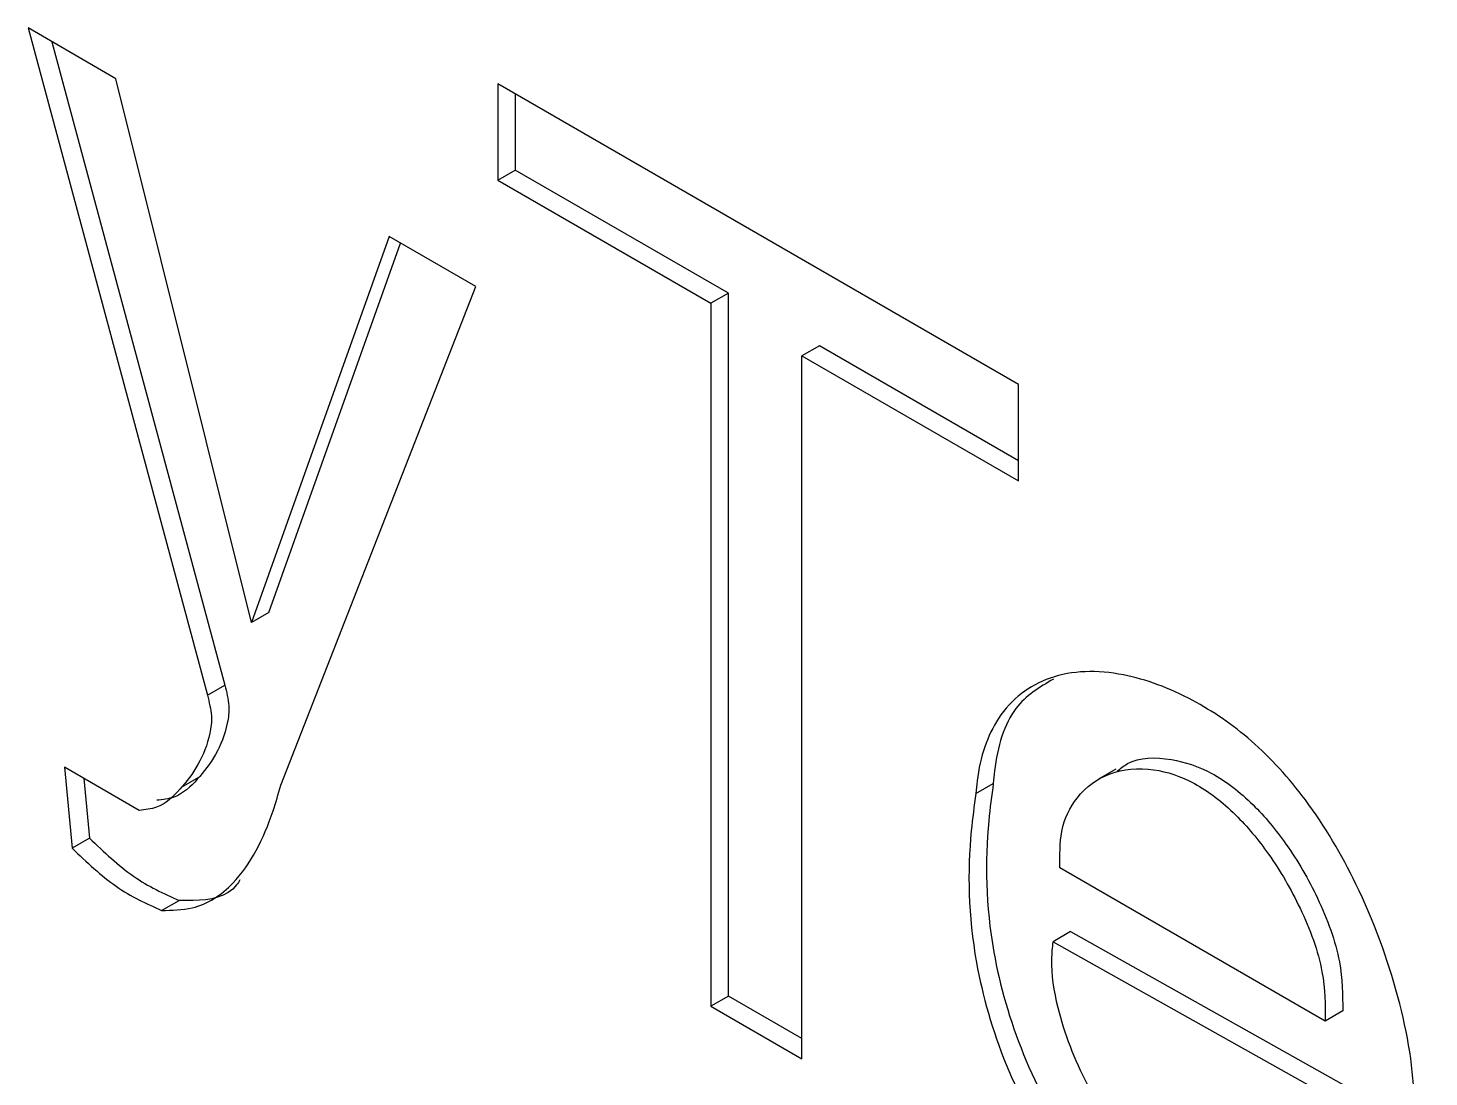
# Model space of a CAD drawing. Extents: x 75 to 2075, y 25 to 1460.
# Drawn here: x 1903.53 to 1914.88, y 1045.03 to 1053.52 of the extents above; entities that cross this region are included whole.
import ezdxf

# ---------------------------------------------------------------- set-up
doc = ezdxf.new("R2010")
doc.units = 0
doc.header["$LTSCALE"] = 5
doc.linetypes.add('SLD-KATı', pattern=[0])
doc.layers.get('0').update_dxf_attribs({"linetype": 'CONTINUOUS'})

msp = doc.modelspace()

# ---------------------------------------------------------------- linework, layer by layer
at = {"color": 7, "linetype": 'SLD-KATı'}
for p, q in [((1904.239, 1053.114), (1903.527, 1053.525)), ((1903.527, 1053.525), (1904.98, 1048.121)), ((1903.72, 1053.413), (1905.121, 1048.203)), ((1905.337, 1048.71), (1904.239, 1053.114)), ((1907.333, 1053.073), (1907.333, 1052.292)), ((1911.55, 1050.638), (1907.333, 1053.073)), ((1907.474, 1052.992), (1907.474, 1052.373)), ((1907.333, 1052.292), (1907.474, 1052.373)), ((1907.333, 1052.292), (1909.059, 1051.295)), ((1909.2, 1051.377), (1907.474, 1052.373)), ((1906.452, 1051.836), (1905.337, 1048.71)), ((1907.154, 1051.431), (1906.452, 1051.836)), ((1905.478, 1048.792), (1906.545, 1051.782)), ((1905.574, 1047.391), (1907.154, 1051.431)), ((1909.2, 1051.377), (1909.059, 1051.295)), ((1909.2, 1045.683), (1909.2, 1051.377)), ((1909.059, 1051.295), (1909.059, 1045.601)), ((1909.937, 1050.951), (1909.796, 1050.87)), ((1911.55, 1050.02), (1909.937, 1050.951)), ((1909.796, 1045.175), (1909.796, 1050.87)), ((1909.796, 1050.87), (1911.55, 1049.857)), ((1911.55, 1049.857), (1911.55, 1050.638)), ((1905.478, 1048.792), (1905.337, 1048.71)), ((1904.98, 1048.121), (1905.121, 1048.203)), ((1904.427, 1047.188), (1903.823, 1047.537)), ((1903.823, 1047.537), (1903.883, 1046.882)), ((1912.339, 1047.522), (1912.198, 1047.44)), ((1903.98, 1047.446), (1904.024, 1046.963)), ((1904.77, 1047.376), (1904.911, 1047.458)), ((1911.205, 1047.325), (1911.346, 1047.406)), ((1904.024, 1046.963), (1903.883, 1046.882)), ((1914.035, 1045.481), (1911.885, 1046.722)), ((1904.609, 1046.377), (1904.75, 1046.459)), ((1911.972, 1046.206), (1911.831, 1046.124)), ((1911.972, 1046.206), (1914.876, 1044.578)), ((1911.831, 1046.124), (1914.734, 1044.496)), ((1909.2, 1045.683), (1909.059, 1045.601)), ((1909.796, 1045.339), (1909.2, 1045.683)), ((1909.059, 1045.601), (1909.796, 1045.175)), ((1914.177, 1045.563), (1914.035, 1045.481))]:
    msp.add_line(p, q, dxfattribs=at)
for points, knots in [([(1914.734, 1044.496), (1914.743, 1044.6), (1914.776, 1044.958), (1914.653, 1045.68), (1914.34, 1046.536), (1913.915, 1047.26), (1913.444, 1047.776), (1912.93, 1048.121), (1912.359, 1048.332), (1911.789, 1048.315), (1911.369, 1047.998), (1911.229, 1047.594), (1911.208, 1047.359), (1911.205, 1047.325)], [0, 0, 0, 0, 0.04943, 0.170898, 0.294157, 0.391934, 0.475224, 0.55822, 0.65753, 0.774977, 0.88758, 0.98383, 1, 1, 1, 1]), ([(1905.121, 1048.203), (1905.135, 1048.146), (1905.163, 1048.033), (1905.122, 1047.733), (1904.958, 1047.491), (1904.75, 1047.289), (1904.617, 1047.275), (1904.569, 1047.27)], [0, 0, 0, 0, 0.102771, 0.202094, 0.644673, 0.869547, 1, 1, 1, 1]), ([(1911.833, 1048.251), (1911.722, 1048.185), (1911.48, 1048.043), (1911.371, 1047.675), (1911.349, 1047.44), (1911.346, 1047.406)], [0, 0, 0, 0, 0.420508, 0.916646, 1, 1, 1, 1]), ([(1904.98, 1048.121), (1904.994, 1048.064), (1905.022, 1047.951), (1904.98, 1047.652), (1904.817, 1047.41), (1904.608, 1047.207), (1904.476, 1047.193), (1904.427, 1047.188)], [0, 0, 0, 0, 0.102771, 0.202094, 0.644673, 0.869547, 1, 1, 1, 1]), ([(1912.35, 1047.505), (1912.377, 1047.527), (1912.491, 1047.621), (1912.762, 1047.621), (1913.116, 1047.514), (1913.446, 1047.259), (1913.742, 1046.902), (1913.994, 1046.466), (1914.174, 1045.979), (1914.176, 1045.693), (1914.177, 1045.563)], [0, 0, 0, 0, 0.048853, 0.206189, 0.335125, 0.464863, 0.580708, 0.718658, 0.871918, 1, 1, 1, 1]), ([(1911.885, 1046.722), (1911.885, 1046.825), (1911.884, 1047.052), (1912.025, 1047.328), (1912.28, 1047.512), (1912.617, 1047.545), (1912.975, 1047.43), (1913.304, 1047.178), (1913.6, 1046.821), (1913.853, 1046.385), (1914.033, 1045.897), (1914.035, 1045.611), (1914.035, 1045.481)], [0, 0, 0, 0, 0.076049, 0.16886, 0.285712, 0.403867, 0.500695, 0.598125, 0.685122, 0.788719, 0.903814, 1, 1, 1, 1]), ([(1904.609, 1046.377), (1904.693, 1046.379), (1904.919, 1046.383), (1905.265, 1046.62), (1905.466, 1047.015), (1905.554, 1047.321), (1905.574, 1047.391)], [0, 0, 0, 0, 0.1652456, 0.4396333, 0.8721409, 1, 1, 1, 1]), ([(1911.346, 1047.406), (1911.333, 1047.307), (1911.276, 1046.888), (1911.287, 1046.163), (1911.559, 1045.207), (1911.961, 1044.453), (1912.442, 1043.856), (1913.041, 1043.421), (1913.637, 1043.124), (1914.2, 1043.033), (1914.562, 1043.199), (1914.77, 1043.502), (1914.801, 1043.769), (1914.812, 1043.868)], [0, 0, 0, 0, 0.047453, 0.198857, 0.306553, 0.414427, 0.497067, 0.57973, 0.713869, 0.794697, 0.875772, 0.954184, 1, 1, 1, 1]), ([(1911.205, 1047.325), (1911.191, 1047.225), (1911.134, 1046.806), (1911.146, 1046.081), (1911.418, 1045.125), (1911.82, 1044.371), (1912.301, 1043.775), (1912.899, 1043.339), (1913.495, 1043.042), (1914.059, 1042.951), (1914.421, 1043.118), (1914.629, 1043.421), (1914.659, 1043.688), (1914.671, 1043.786)], [0, 0, 0, 0, 0.047453, 0.198857, 0.306553, 0.414427, 0.497067, 0.57973, 0.713869, 0.794697, 0.875772, 0.954184, 1, 1, 1, 1]), ([(1904.024, 1046.963), (1904.142, 1046.851), (1904.379, 1046.626), (1904.626, 1046.515), (1904.75, 1046.459)], [0, 0, 0, 0, 0.499953, 1, 1, 1, 1]), ([(1903.883, 1046.882), (1904.001, 1046.769), (1904.238, 1046.545), (1904.485, 1046.433), (1904.609, 1046.377)], [0, 0, 0, 0, 0.499953, 1, 1, 1, 1]), ([(1905.243, 1046.625), (1905.235, 1046.611), (1905.155, 1046.484), (1904.961, 1046.455), (1904.788, 1046.458), (1904.75, 1046.459)], [0, 0, 0, 0, 0.0869988, 0.7982037, 1, 1, 1, 1]), ([(1914.035, 1044.26), (1914.008, 1044.168), (1913.948, 1043.964), (1913.726, 1043.786), (1913.435, 1043.731), (1913.109, 1043.821), (1912.758, 1044.066), (1912.407, 1044.457), (1912.078, 1044.986), (1911.867, 1045.521), (1911.81, 1045.915), (1911.826, 1046.077), (1911.831, 1046.124)], [0, 0, 0, 0, 0.08451, 0.190009, 0.296524, 0.389322, 0.482216, 0.602833, 0.725593, 0.867553, 0.961857, 1, 1, 1, 1])]:
    msp.add_open_spline(points, degree=3, knots=knots, dxfattribs=at)

doc.saveas('drawing.dxf')
